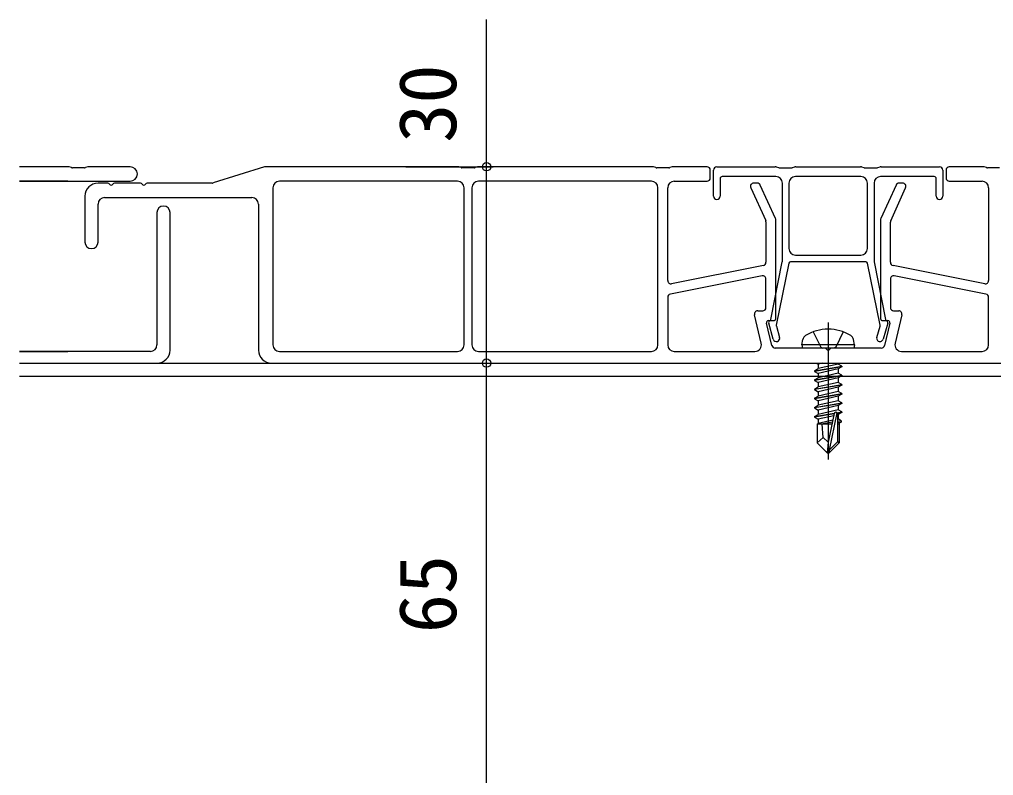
# Model space of a CAD drawing. Units: millimetres, scale not verified. Extents: x -525 to 525, y -782 to 778.
# Drawn here: x -279 to -130.2, y 219.7 to 335.2 of the extents above; entities that cross this region are included whole.
import ezdxf
from ezdxf.enums import TextEntityAlignment as Align

# ---------------------------------------------------------------- set-up
doc = ezdxf.new("R2010")
doc.units = ezdxf.units.MM
doc.header["$LTSCALE"] = 4
for name, color, linetype in [('0-3_YKK_12', 2, 'Continuous'), ('0-4_YKK_13', 4, 'Continuous'), ('0-5_YKK_D', 6, 'Continuous')]:
    doc.layers.add(name, color=color, linetype=linetype)
doc.styles.add('ＭＳ ゴシック', font='')
doc.styles.get('ＭＳ ゴシック').set_extended_font_data('MS Gothic')

msp = doc.modelspace()

# ---------------------------------------------------------------- linework, layer by layer
at = {"layer": '0-3_YKK_12'}
msp.add_line((-279, 280.7), (-21, 280.7), dxfattribs=at)
msp.add_lwpolyline([(-279, 282.7), (-21, 282.7), (-21, 217.7), (-279, 217.7)], dxfattribs=at)
at = {"layer": '0-4_YKK_13'}
for p, q in [((-271.573, 312.7), (-279, 312.7)), ((-271.07, 312.571), (-271.43, 312.679)), ((-269.073, 312.55), (-270.927, 312.55)), ((-268.57, 312.679), (-268.93, 312.571)), ((-262.1, 312.7), (-268.427, 312.7)), ((-241.573, 312.677), (-249.427, 310.223)), ((-212.073, 312.7), (-241.424, 312.7)), ((-211.57, 312.571), (-211.93, 312.679)), ((-209.573, 312.55), (-211.427, 312.55)), ((-209.07, 312.679), (-209.43, 312.571)), ((-182.323, 312.7), (-208.927, 312.7)), ((-181.82, 312.571), (-182.18, 312.679)), ((-179.823, 312.55), (-181.677, 312.55)), ((-179.32, 312.679), (-179.68, 312.571)), ((-174, 312.7), (-179.177, 312.7)), ((-172.5, 312.7), (-163.573, 312.7)), ((-163.43, 312.679), (-163.07, 312.571)), ((-162.927, 312.55), (-161.073, 312.55)), ((-160.93, 312.571), (-160.57, 312.679)), ((-160.427, 312.7), (-150.573, 312.7)), ((-150.43, 312.679), (-150.07, 312.571)), ((-149.927, 312.55), (-148.073, 312.55)), ((-147.93, 312.571), (-147.57, 312.679)), ((-147.427, 312.7), (-138.5, 312.7)), ((-131.823, 312.7), (-137, 312.7)), ((-131.32, 312.571), (-131.68, 312.679)), ((-129.323, 312.55), (-131.177, 312.55)), ((-173.5, 311), (-173.5, 312.2)), ((-173, 308.2), (-173, 312.2)), ((-172, 310.9), (-172, 308.2)), ((-163.5, 311.2), (-171.7, 311.2)), ((-139.3, 311.2), (-147.5, 311.2)), ((-139, 308.2), (-139, 310.9)), ((-138, 312.2), (-138, 308.2)), ((-137.5, 312.2), (-137.5, 311)), ((-279, 310.5), (-262.1, 310.5)), ((-271.6, 310.5), (-279, 310.5)), ((-265.52, 310.2), (-267, 310.2)), ((-260.52, 310.2), (-264.48, 310.2)), ((-249.576, 310.2), (-259.48, 310.2)), ((-240.3, 309.5), (-240.3, 285.5)), ((-212.1, 310.5), (-239.3, 310.5)), ((-211.1, 285.5), (-211.1, 309.5)), ((-209.9, 309.5), (-209.9, 285.5)), ((-182.5, 310.5), (-208.9, 310.5)), ((-181.5, 285.5), (-181.5, 309.5)), ((-180, 295.31), (-180, 309.5)), ((-179, 310.5), (-174, 310.5)), ((-167.326, 309.493), (-165.045, 304.474)), ((-166.322, 310.2), (-166.871, 310.2)), ((-163.545, 304.799), (-165.867, 309.907)), ((-162.5, 298.23), (-162.5, 310.2)), ((-161.5, 310.2), (-161.5, 300.2)), ((-149.5, 300.2), (-149.5, 310.2)), ((-148.5, 310.2), (-148.5, 298.23)), ((-145.133, 309.907), (-147.455, 304.788)), ((-145.955, 304.463), (-143.673, 309.493)), ((-144.129, 310.2), (-144.678, 310.2)), ((-137, 310.5), (-132, 310.5)), ((-131, 309.5), (-131, 295.31)), ((-269, 308.2), (-269, 301.2)), ((-266, 308), (-243.5, 308)), ((-267, 301.2), (-267, 307)), ((-242.5, 307), (-242.5, 284.7)), ((-258, 305.7), (-258, 285.5)), ((-256, 284.7), (-256, 305.7)), ((-165, 304.267), (-165, 298.11)), ((-163.5, 289.5), (-163.5, 304.592)), ((-147.5, 304.581), (-147.5, 289.5)), ((-146, 298.11), (-146, 304.257)), ((-160.5, 299.2), (-150.5, 299.2)), ((-165.402, 297.62), (-179.402, 294.82)), ((-164.263, 289.383), (-162.506, 298.171)), ((-161.528, 297.959), (-163.421, 288.498)), ((-149.766, 298.2), (-161.234, 298.2)), ((-147.579, 288.498), (-149.472, 297.959)), ((-148.494, 298.171), (-146.737, 289.383)), ((-131.598, 294.82), (-145.598, 297.62)), ((-165.598, 296.051), (-179.598, 293.251)), ((-131.402, 293.251), (-145.402, 296.051)), ((-165, 291.2), (-165, 295.56)), ((-146, 295.56), (-146, 291.2)), ((-180, 292.76), (-180, 285.5)), ((-131, 285.5), (-131, 292.76)), ((-165.716, 285.732), (-166.752, 290.084)), ((-166.266, 290.7), (-165.5, 290.7)), ((-145.5, 290.7), (-144.734, 290.7)), ((-144.248, 290.084), (-145.284, 285.732)), ((-164.091, 285.384), (-164.912, 288.831)), ((-164.62, 289.2), (-163.8, 289.2)), ((-163.88, 286.362), (-164.586, 288.811)), ((-155.5, 288.9), (-155.5, 268)), ((-147.2, 289.2), (-146.38, 289.2)), ((-146.414, 288.811), (-147.12, 286.362)), ((-146.088, 288.831), (-146.909, 285.384)), ((-163.415, 288.356), (-162.92, 286.638)), ((-148.08, 286.638), (-147.585, 288.356)), ((-159.5, 285.5), (-159.359, 286.302)), ((-151.5, 285.5), (-151.641, 286.302)), ((-259, 284.5), (-279, 284.5)), ((-279, 284.5), (-271.6, 284.5)), ((-239.3, 284.5), (-212.1, 284.5)), ((-208.9, 284.5), (-182.5, 284.5)), ((-179, 284.5), (-166.689, 284.5)), ((-156.02, 285), (-163.605, 285)), ((-151.5, 285.5), (-159.5, 285.5)), ((-159.5, 285.5), (-159.412, 285)), ((-151.588, 285), (-159.412, 285)), ((-147.395, 285), (-154.98, 285)), ((-151.5, 285.5), (-151.588, 285)), ((-144.311, 284.5), (-132, 284.5)), ((-279, 282.7), (-258, 282.7)), ((-240.5, 282.7), (-44, 282.7)), ((-157.34, 282.7), (-157.05, 282.532)), ((-156.308, 282.7), (-157.05, 282.532)), ((-153.95, 282.7), (-153.95, 282.568)), ((-157.6, 281.55), (-153.4, 282.25)), ((-153.4, 282.15), (-157.6, 281.45)), ((-157.6, 281.55), (-157.05, 281.868)), ((-157.6, 281.55), (-157.6, 281.45)), ((-157.6, 281.45), (-157.05, 281.132)), ((-153.95, 282.568), (-157.05, 281.868)), ((-157.05, 282.532), (-157.05, 281.868)), ((-153.95, 281.168), (-157.05, 280.468)), ((-153.4, 282.25), (-153.95, 282.568)), ((-153.95, 281.832), (-153.95, 281.168)), ((-153.4, 280.85), (-153.95, 281.168)), ((-153.4, 282.25), (-153.4, 282.15)), ((-157.6, 280.15), (-153.4, 280.85)), ((-153.4, 280.75), (-157.6, 280.05)), ((-157.6, 280.15), (-157.05, 280.468)), ((-157.6, 280.15), (-157.6, 280.05)), ((-157.6, 280.05), (-157.05, 279.732)), ((-157.05, 281.132), (-157.05, 280.468)), ((-153.95, 279.768), (-157.05, 279.068)), ((-157.05, 279.732), (-157.05, 279.068)), ((-153.95, 280.432), (-153.95, 279.768)), ((-153.4, 279.45), (-153.95, 279.768)), ((-153.4, 280.85), (-153.4, 280.75)), ((-157.6, 278.75), (-153.4, 279.45)), ((-153.4, 279.35), (-157.6, 278.65)), ((-157.6, 278.75), (-157.05, 279.068)), ((-157.6, 278.75), (-157.6, 278.65)), ((-157.6, 278.65), (-157.05, 278.332)), ((-153.95, 278.368), (-157.05, 277.668)), ((-157.05, 278.332), (-157.05, 277.668)), ((-153.95, 279.032), (-153.95, 278.368)), ((-153.4, 278.05), (-153.95, 278.368)), ((-153.4, 279.45), (-153.4, 279.35)), ((-157.6, 277.35), (-153.4, 278.05)), ((-153.4, 277.95), (-157.6, 277.25)), ((-157.6, 277.35), (-157.05, 277.668)), ((-157.6, 277.35), (-157.6, 277.25)), ((-157.6, 277.25), (-157.05, 276.932)), ((-153.95, 276.968), (-157.05, 276.268)), ((-157.05, 276.932), (-157.05, 276.268)), ((-153.95, 277.632), (-153.95, 276.968)), ((-153.4, 276.65), (-153.95, 276.968)), ((-153.4, 278.05), (-153.4, 277.95)), ((-157.6, 275.95), (-153.4, 276.65)), ((-153.4, 276.55), (-157.6, 275.85)), ((-157.6, 275.95), (-157.05, 276.268)), ((-157.6, 275.95), (-157.6, 275.85)), ((-157.6, 275.85), (-157.05, 275.532)), ((-153.95, 275.568), (-157.05, 274.868)), ((-157.05, 275.532), (-157.05, 274.868)), ((-154.168, 275.122), (-153.4, 275.25)), ((-153.95, 276.232), (-153.95, 275.568)), ((-153.4, 275.25), (-153.95, 275.568)), ((-153.4, 276.65), (-153.4, 276.55)), ((-153.4, 275.25), (-153.4, 275.15)), ((-157.6, 274.55), (-154.574, 275.054)), ((-154.602, 274.95), (-157.6, 274.45)), ((-157.6, 274.55), (-157.05, 274.868)), ((-157.6, 274.55), (-157.6, 274.45)), ((-157.6, 274.45), (-157.05, 274.132)), ((-154.66, 274.672), (-157.05, 274.132)), ((-157.05, 274.132), (-157.05, 273.468)), ((-154.805, 273.975), (-157.05, 273.468)), ((-154.59, 275.007), (-155.5, 270.622)), ((-154.168, 275.123), (-155.35, 269.424)), ((-153.4, 275.15), (-154.113, 275.031)), ((-153.95, 274.168), (-154.103, 274.133)), ((-154.1, 274.952), (-154.1, 270.674)), ((-153.5, 273.908), (-154.1, 273.809)), ((-153.95, 274.832), (-153.95, 274.168)), ((-153.5, 273.908), (-153.95, 274.168)), ((-153.5, 273.908), (-153.5, 273.692)), ((-157.2, 273.4), (-157.05, 273.468)), ((-157.2, 273.4), (-157.2, 270.55)), ((-154.924, 273.4), (-157.2, 273.4)), ((-154.865, 273.683), (-156.583, 273.4)), ((-154.92, 273.416), (-155.004, 273.4)), ((-153.5, 273.692), (-154.1, 273.576)), ((-153.8, 273.4), (-154.1, 273.4)), ((-153.5, 273.692), (-153.8, 273.519)), ((-153.8, 273.519), (-153.8, 270.55)), ((-156.243, 271.353), (-157.2, 270.55)), ((-155.65, 269), (-157.2, 270.55)), ((-155.5, 270.622), (-155.65, 269)), ((-155.5, 270.622), (-155.5, 269)), ((-154.1, 270.674), (-155.35, 269.424)), ((-155.35, 269), (-153.8, 270.55)), ((-155.35, 269.424), (-155.35, 269)), ((-153.8, 270.55), (-154.1, 270.674)), ((-155.65, 269), (-155.35, 269))]:
    msp.add_line(p, q, dxfattribs=at)
for points in [[(-150.5, 311.2), (-155.5, 311.2), (-160.5, 311.2)], [(-157.8, 287.479), (-156.645, 285.163), (-156.339, 285)], [(-153.2, 287.479), (-154.355, 285.163), (-154.661, 285)], [(-153.4, 282.15), (-153.95, 281.832), (-157.05, 281.132)], [(-153.4, 280.75), (-153.95, 280.432), (-157.05, 279.732)], [(-153.4, 279.35), (-153.95, 279.032), (-157.05, 278.332)], [(-153.4, 277.95), (-153.95, 277.632), (-157.05, 276.932)], [(-153.4, 276.55), (-153.95, 276.232), (-157.05, 275.532)], [(-153.4, 275.15), (-153.95, 274.832), (-154.1, 274.799)], [(-155.5, 270.622), (-156.243, 271.353), (-156.4, 273.4)]]:
    msp.add_lwpolyline(points, dxfattribs=at)
for centre, radius, start, end in [((-271.573, 312.2), 0.5, 73.30076, 90), ((-270.927, 313.05), 0.5, 253.30076, 270), ((-269.073, 313.05), 0.5, 270, 286.69924), ((-268.427, 312.2), 0.5, 90, 106.69924), ((-262.1, 311.6), 1.1, 270, 90), ((-241.424, 312.2), 0.5, 90, 107.35402), ((-212.073, 312.2), 0.5, 73.30076, 90), ((-211.427, 313.05), 0.5, 253.30076, 270), ((-209.573, 313.05), 0.5, 270, 286.69924), ((-208.927, 312.2), 0.5, 90, 106.69924), ((-182.323, 312.2), 0.5, 73.30076, 90), ((-181.677, 313.05), 0.5, 253.30076, 270), ((-179.823, 313.05), 0.5, 270, 286.69924), ((-179.177, 312.2), 0.5, 90, 106.69924), ((-174, 312.2), 0.5, 0, 90), ((-172.5, 312.2), 0.5, 90, 180), ((-163.573, 312.2), 0.5, 73.30076, 90), ((-162.927, 313.05), 0.5, 253.30076, 270), ((-161.073, 313.05), 0.5, 270, 286.69924), ((-160.427, 312.2), 0.5, 90, 106.69924), ((-150.573, 312.2), 0.5, 73.30076, 90), ((-149.927, 313.05), 0.5, 253.30076, 270), ((-148.073, 313.05), 0.5, 270, 286.69924), ((-147.427, 312.2), 0.5, 90, 106.69924), ((-138.5, 312.2), 0.5, 0, 90), ((-137, 312.2), 0.5, 90, 180), ((-131.823, 312.2), 0.5, 73.30076, 90), ((-131.177, 313.05), 0.5, 253.30076, 270), ((-174, 311), 0.5, 270, 0), ((-171.7, 310.9), 0.3, 90, 180), ((-163.5, 310.2), 1, 0, 90), ((-160.5, 310.2), 1, 90, 180), ((-150.5, 310.2), 1, 0, 90), ((-147.5, 310.2), 1, 90, 180), ((-139.3, 310.9), 0.3, 360, 90), ((-137, 311), 0.5, 180, 270), ((-267, 308.2), 2, 90, 180), ((-265.52, 309.9), 0.3, 30, 90), ((-265, 310.2), 0.3, 210, 330), ((-264.48, 309.9), 0.3, 90, 150), ((-260.52, 309.9), 0.3, 30, 90), ((-260, 310.2), 0.3, 210, 330), ((-259.48, 309.9), 0.3, 90, 150), ((-249.576, 310.7), 0.5, 270, 287.35402), ((-239.3, 309.5), 1, 90, 180), ((-212.1, 309.5), 1, 0, 90), ((-208.9, 309.5), 1, 90, 180), ((-182.5, 309.5), 1, 360, 90), ((-179, 309.5), 1, 90, 180), ((-166.871, 309.7), 0.5, 90, 204.44395), ((-166.322, 309.7), 0.5, 24.44395, 90), ((-144.678, 309.7), 0.5, 90, 155.5983), ((-144.129, 309.7), 0.5, 335.5983, 90), ((-132, 309.5), 1, 0, 90), ((-266, 307), 1, 90, 180), ((-243.5, 307), 1, 0, 90), ((-172.5, 308.2), 0.5, 180, 270), ((-172.5, 308.2), 0.5, 270, 0), ((-138.5, 308.2), 0.5, 180, 270), ((-138.5, 308.2), 0.5, 270, 0), ((-257, 305.7), 1, 0, 180), ((-165.5, 304.267), 0.5, 360, 24.44395), ((-164, 304.592), 0.5, 0, 24.44395), ((-147, 304.581), 0.5, 155.5983, 180), ((-145.5, 304.257), 0.5, 155.5983, 180), ((-268, 301.2), 1, 180, 0), ((-160.5, 300.2), 1, 180, 270), ((-150.5, 300.2), 1, 270, 360), ((-165.5, 298.11), 0.5, 281.30993, 0), ((-162.8, 298.23), 0.3, 348.69007, 0), ((-161.234, 297.9), 0.3, 90, 168.69007), ((-149.766, 297.9), 0.3, 11.30993, 90), ((-148.2, 298.23), 0.3, 180, 191.30993), ((-145.5, 298.11), 0.5, 180, 258.69007), ((-165.5, 295.56), 0.5, 0, 101.30993), ((-145.5, 295.56), 0.5, 78.69007, 180), ((-179.5, 295.31), 0.5, 180, 281.30993), ((-131.5, 295.31), 0.5, 258.69007, 0), ((-179.5, 292.76), 0.5, 101.30993, 180), ((-131.5, 292.76), 0.5, 360, 78.69007), ((-166.266, 290.2), 0.5, 90, 193.3925), ((-165.5, 291.2), 0.5, 270, 0), ((-145.5, 291.2), 0.5, 180, 270), ((-144.734, 290.2), 0.5, 346.6075, 90), ((-164.62, 288.9), 0.3, 90, 193.3925), ((-164.3, 288.9), 0.3, 114.827, 197.33887), ((-164.558, 289.442), 0.3, 296.01796, 348.69007), ((-163.8, 289.5), 0.3, 270, 0), ((-147.2, 289.5), 0.3, 180, 270), ((-146.442, 289.442), 0.3, 191.30993, 243.98204), ((-146.7, 288.9), 0.3, 342.66113, 65.173), ((-146.38, 288.9), 0.3, 346.6075, 90), ((-163.126, 288.439), 0.3, 168.69007, 196.079), ((-155.5, 281.4), 6.5, 57.94412, 122.05588), ((-147.874, 288.439), 0.3, 343.921, 11.30993), ((-166.689, 285.5), 1, 270, 13.3925), ((-163.4, 286.5), 0.5, 196.079, 16.079), ((-158.472, 286.146), 0.9, 122.05588, 170), ((-152.528, 286.146), 0.9, 10, 57.94412), ((-147.6, 286.5), 0.5, 163.921, 343.921), ((-144.311, 285.5), 1, 166.6075, 270), ((-259, 285.5), 1, 270, 0), ((-258, 284.7), 2, 270, 0), ((-240.5, 284.7), 2, 180, 270), ((-239.3, 285.5), 1, 180, 270), ((-212.1, 285.5), 1, 270, 0), ((-208.9, 285.5), 1, 180, 270), ((-182.5, 285.5), 1, 270, 360), ((-179, 285.5), 1, 180, 270), ((-163.605, 285.5), 0.5, 193.3925, 270), ((-156.02, 284.7), 0.3, 30, 90), ((-155.5, 285), 0.3, 210, 330), ((-154.98, 284.7), 0.3, 90, 150), ((-147.395, 285.5), 0.5, 270, 346.6075), ((-132, 285.5), 1, 270, 0), ((-154.348, 274.952), 0.248, 0, 167.19096)]:
    msp.add_arc(centre, radius, start, end, dxfattribs=at)
at = {"layer": '0-5_YKK_D'}
for p, q in [((-220, 312.7), (-206.664, 312.7)), ((-222.832, 282.7), (-206.664, 282.7)), ((-222.832, 282.7), (-206.664, 282.7)), ((-207.664, 217.7), (-207.664, 282.7))]:
    msp.add_line(p, q, dxfattribs=at)
msp.add_lwpolyline([(-207.664, 282.7), (-207.664, 312.7), (-207.664, 335.205)], dxfattribs=at)
for centre in [(-207.664, 312.7), (-207.664, 282.7), (-207.664, 282.7)]:
    msp.add_circle(centre, 0.637, dxfattribs=at)

# ---------------------------------------------------------------- texts
at = {"layer": '0-5_YKK_D', "style": 'ＭＳ ゴシック'}
for s, p in [('30', (-209.664, 316.364)), ('65', (-209.664, 241.439))]:
    msp.add_text(s, height=8.798, rotation=90, dxfattribs=at).set_placement(p, align=Align.BOTTOM_LEFT)

doc.saveas('drawing.dxf')
